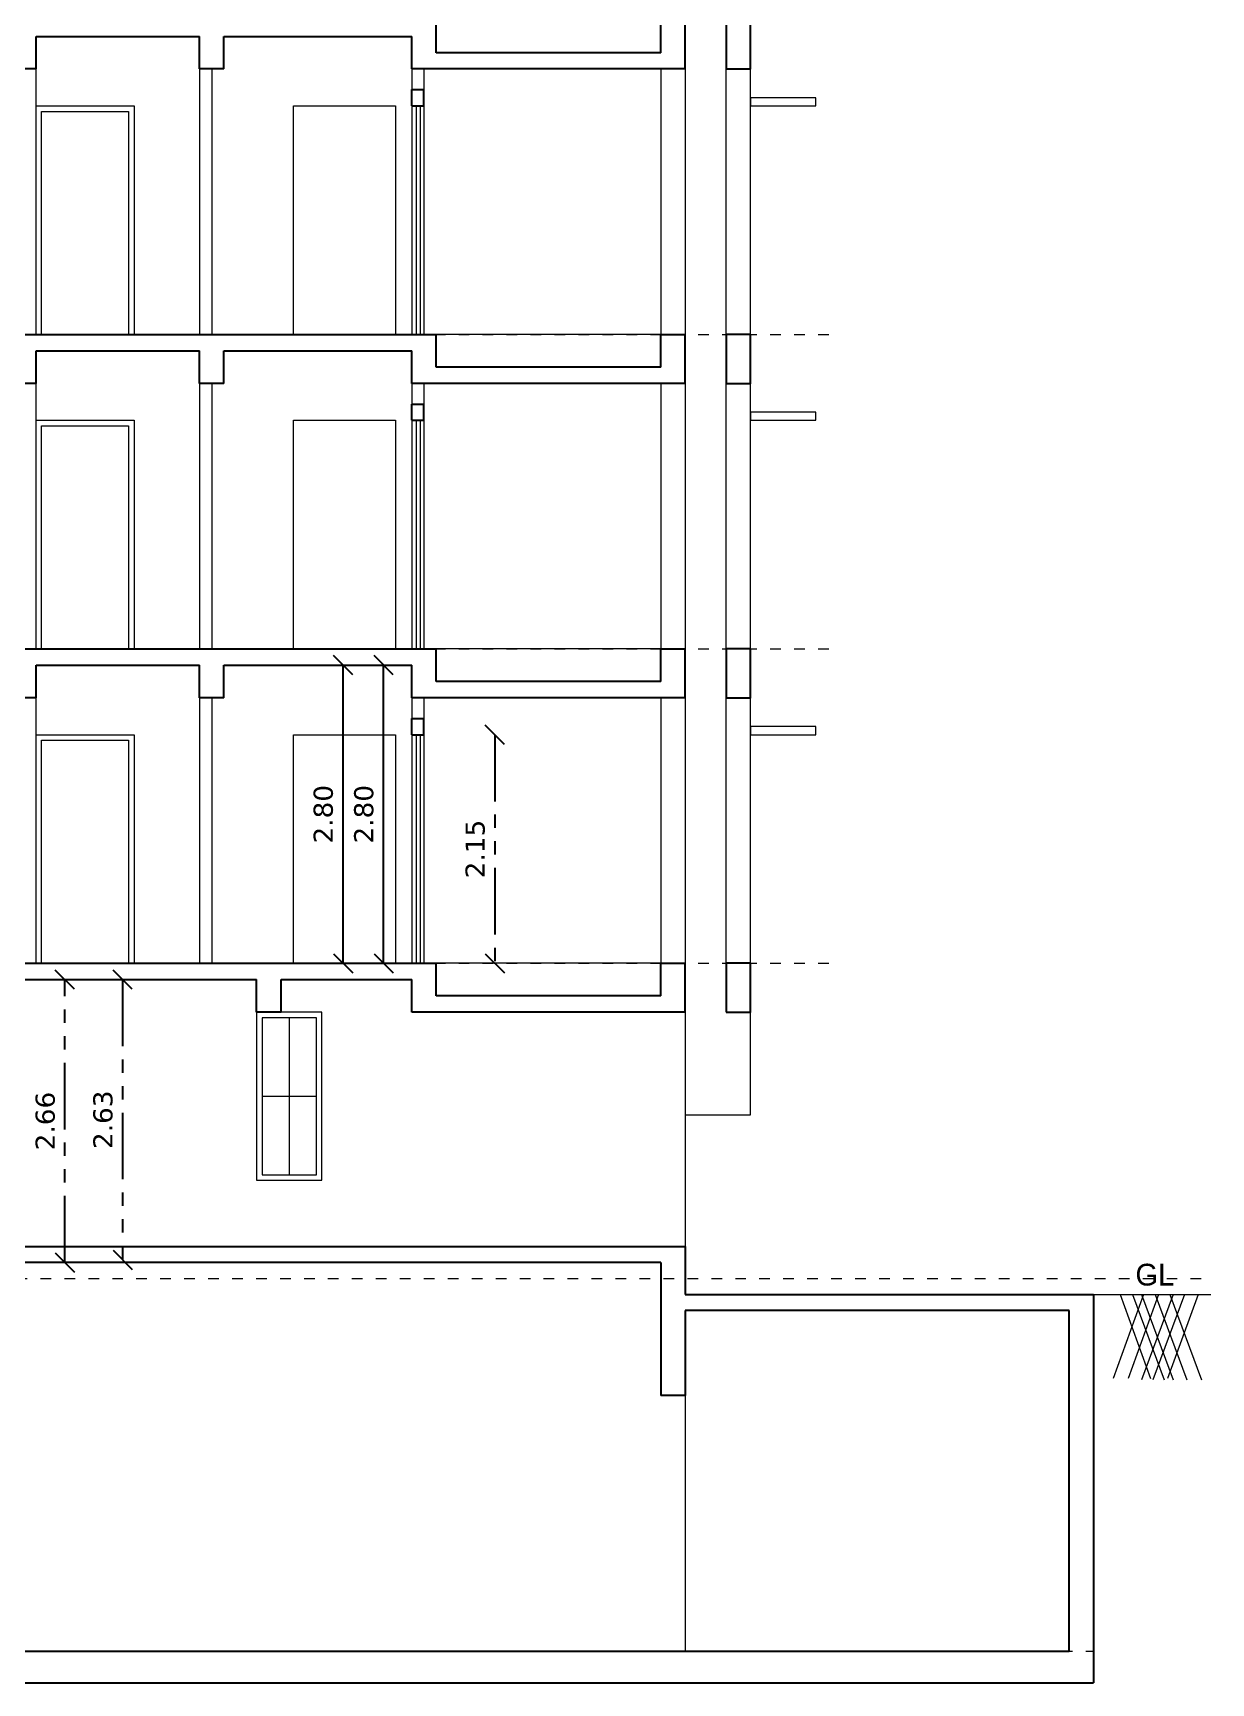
# Model space of a CAD drawing. Header units: metres. Extents: x 609 to 1377, y 679 to 857.
# Drawn here: x 1046.76 to 1057.82, y 680.74 to 696.24 of the extents above; entities that cross this region are included whole.
import ezdxf

# ---------------------------------------------------------------- set-up
doc = ezdxf.new("R2010")
doc.units = ezdxf.units.M
doc.header["$MEASUREMENT"] = 0
doc.header["$PDMODE"] = 2
doc.header["$PDSIZE"] = 50
doc.linetypes.add('DOT2', pattern=[0.125, 0, -0.125])
doc.linetypes.add('PHANTOM2', pattern=[1.25, 0.625, -0.125, 0.125, -0.125, 0.125, -0.125])
doc.layers.get('0').update_dxf_attribs({"lineweight": 0})
doc.layers.get('Defpoints').update_dxf_attribs({"lineweight": 0})
for name, color, linetype, lineweight in [('BLK_1_DRIVERS_TOILET', 165, 'Continuous', 0), ('BLK_1_FLR_1_KITCHEN', 163, 'Continuous', 0), ('BLK_i_WC_DRIVERS_TOILET_HT', 160, 'Continuous', 0), ('DIM', 3, 'Continuous', 0), ('DOOR', 8, 'Continuous', 0), ('wall', 7, 'Continuous', 0)]:
    doc.layers.add(name, color=color, linetype=linetype, lineweight=lineweight)
for name, color, linetype in [('BLK_1_FLR_1_WC_BATH_HT', 223, 'Continuous'), ('COLUMN', 2, 'Continuous'), ('ELECTRICAL_ROOM', 51, 'Continuous')]:
    doc.layers.add(name, color=color, linetype=linetype)
doc.styles.get("Standard").update_dxf_attribs({"font": 'verdana.ttf', "height": 0.18})
doc.styles.add('USA', font='GOTHIC.TTF', dxfattribs={"width": 0.8})
doc.dimstyles.get("Standard").update_dxf_attribs({"dimscale": 0, "dimtxt": 0.18, "dimasz": 0.18, "dimexe": 0.18, "dimexo": 0.0625, "dimgap": 0.09, "dimtad": 1, "dimtoh": 1, "dimzin": 0, "dimdsep": 46, "dimtxsty": 'Standard', "dimblk": 'OBLIQUE', "dimcen": 0.09, "dimse1": 1, "dimse2": 1, "dimadec": 0, "dimazin": 0, "dimtfac": 1, "dimtofl": 0, "dimtmove": 0, "dimatfit": 3, "dimldrblk": 'OBLIQUE', "dimfxl": 1, "dimtolj": 1, "dimtzin": 0, "dimarcsym": 0})

# ---------------------------------------------------------------- blocks, each defined once
blk = doc.blocks.new('_Oblique')
at = {"color": 0, "linetype": 'ByBlock', "lineweight": -2}
blk.add_line((-0.5, -0.5), (0.5, 0.5), dxfattribs=at)
blk = doc.blocks.new('*D146')
at = {"layer": 'BLK_1_FLR_1_WC_BATH_HT', "color": 0, "lineweight": -2}
blk.add_line((1049.668, 687.498), (1049.668, 690.298), dxfattribs=at)
at = {"layer": 'Defpoints', "color": 0}
for p in [(1048.423, 690.298), (1049.668, 690.298), (1048.423, 687.498)]:
    blk.add_point(p, dxfattribs=at)
at = {"layer": 'BLK_1_FLR_1_WC_BATH_HT', "color": 0, "lineweight": -2, "xscale": 0.18, "yscale": 0.18, "zscale": 0.18}
for p, rotation in [((1049.668, 690.298), 90), ((1049.668, 687.498), 270)]:
    blk.add_blockref('_Oblique', p, dxfattribs=dict(at, rotation=rotation))
at = {"layer": 'BLK_1_FLR_1_WC_BATH_HT', "color": 0, "insert": (1049.483, 688.898), "char_height": 0.18, "attachment_point": 5, "rotation": 90}
blk.add_mtext('\\A1;2.80', dxfattribs=at)
blk = doc.blocks.new('*D178')
at = {"layer": 'BLK_1_FLR_1_KITCHEN', "color": 0, "lineweight": -2}
blk.add_line((1050.048, 687.498), (1050.048, 690.298), dxfattribs=at)
at = {"layer": 'Defpoints', "color": 0}
for p in [(1048.866, 690.298), (1050.048, 690.298), (1048.866, 687.498)]:
    blk.add_point(p, dxfattribs=at)
at = {"layer": 'BLK_1_FLR_1_KITCHEN', "color": 0, "lineweight": -2, "xscale": 0.18, "yscale": 0.18, "zscale": 0.18}
for p, rotation in [((1050.048, 690.298), 90), ((1050.048, 687.498), 270)]:
    blk.add_blockref('_Oblique', p, dxfattribs=dict(at, rotation=rotation))
at = {"layer": 'BLK_1_FLR_1_KITCHEN', "color": 0, "insert": (1049.863, 688.898), "char_height": 0.18, "attachment_point": 5, "rotation": 90}
blk.add_mtext('\\A1;2.80', dxfattribs=at)
blk = doc.blocks.new('*D355')
at = {"layer": 'Defpoints', "color": 0}
for p in [(1049.201, 689.644), (1049.201, 687.498), (1051.093, 687.498)]:
    blk.add_point(p, dxfattribs=at)
at = {"layer": 'ELECTRICAL_ROOM', "color": 0, "linetype": 'PHANTOM2', "lineweight": -2}
blk.add_line((1051.093, 689.644), (1051.093, 687.498), dxfattribs=at)
at = {"layer": 'ELECTRICAL_ROOM', "color": 0, "lineweight": -2, "xscale": 0.18, "yscale": 0.18, "zscale": 0.18}
for p, rotation in [((1051.093, 689.644), 90), ((1051.093, 687.498), 270)]:
    blk.add_blockref('_Oblique', p, dxfattribs=dict(at, rotation=rotation))
at = {"layer": 'ELECTRICAL_ROOM', "color": 0, "insert": (1050.909, 688.571), "char_height": 0.18, "attachment_point": 5, "rotation": 90}
blk.add_mtext('\\A1;2.15', dxfattribs=at)
blk = doc.blocks.new('*D357')
at = {"layer": 'BLK_1_DRIVERS_TOILET', "color": 0, "linetype": 'PHANTOM2', "lineweight": -2}
blk.add_line((1047.055, 684.688), (1047.055, 687.344), dxfattribs=at)
at = {"layer": 'Defpoints', "color": 0}
for p in [(1046.556, 687.344), (1047.055, 687.344), (1046.556, 684.688)]:
    blk.add_point(p, dxfattribs=at)
at = {"layer": 'BLK_1_DRIVERS_TOILET', "color": 0, "lineweight": -2, "xscale": 0.18, "yscale": 0.18, "zscale": 0.18}
for p, rotation in [((1047.055, 687.344), 90), ((1047.055, 684.688), 270)]:
    blk.add_blockref('_Oblique', p, dxfattribs=dict(at, rotation=rotation))
at = {"layer": 'BLK_1_DRIVERS_TOILET', "color": 0, "insert": (1046.872, 686.016), "char_height": 0.18, "attachment_point": 5, "rotation": 90}
blk.add_mtext('\\A1;2.66', dxfattribs=at)
blk = doc.blocks.new('*D358')
at = {"layer": 'BLK_i_WC_DRIVERS_TOILET_HT', "color": 0, "linetype": 'PHANTOM2', "lineweight": -2}
blk.add_line((1047.598, 687.344), (1047.598, 684.713), dxfattribs=at)
at = {"layer": 'Defpoints', "color": 0}
for p in [(1048.856, 687.344), (1047.598, 684.713), (1048.856, 684.713)]:
    blk.add_point(p, dxfattribs=at)
at = {"layer": 'BLK_i_WC_DRIVERS_TOILET_HT', "color": 0, "lineweight": -2, "xscale": 0.18, "yscale": 0.18, "zscale": 0.18}
for p, rotation in [((1047.598, 687.344), 90), ((1047.598, 684.713), 270)]:
    blk.add_blockref('_Oblique', p, dxfattribs=dict(at, rotation=rotation))
at = {"layer": 'BLK_i_WC_DRIVERS_TOILET_HT', "color": 0, "insert": (1047.414, 686.028), "char_height": 0.18, "attachment_point": 5, "rotation": 90}
blk.add_mtext('\\A1;2.63', dxfattribs=at)

msp = doc.modelspace()

# ---------------------------------------------------------------- linework, layer by layer
at = {"color": 251, "linetype": 'DOT2'}
for p, q in [((1035.003, 693.404), (1054.265, 693.404)), ((1035.003, 690.451), (1054.265, 690.451)), ((1035.003, 687.498), (1054.265, 687.498)), ((1032.426, 684.538), (1057.817, 684.538)), ((1033.468, 681.038), (1056.714, 681.038))]:
    msp.add_line(p, q, dxfattribs=at)
msp.add_line((1056.714, 684.388), (1057.817, 684.388))
at = {"layer": 'COLUMN', "linetype": 'Continuous'}
for p, q in [((1050.542, 696.051), (1050.542, 696.358)), ((1052.651, 696.051), (1052.651, 696.358)), ((1052.881, 695.898), (1052.881, 696.358)), ((1046.785, 696.204), (1048.319, 696.204)), ((1046.786, 695.898), (1046.786, 696.204)), ((1048.319, 695.898), (1048.319, 696.204)), ((1048.549, 696.204), (1050.312, 696.204)), ((1048.549, 695.898), (1048.549, 696.204)), ((1050.312, 695.898), (1050.312, 696.204)), ((1052.651, 696.051), (1050.542, 696.051)), ((1046.786, 695.898), (1046.556, 695.898)), ((1048.549, 695.898), (1048.319, 695.898)), ((1052.881, 695.898), (1050.312, 695.898)), ((1050.312, 695.704), (1050.427, 695.704)), ((1050.312, 695.551), (1050.312, 695.704)), ((1050.427, 695.551), (1050.427, 695.704)), ((1050.312, 695.551), (1050.427, 695.551)), ((1038.007, 693.404), (1050.542, 693.404)), ((1050.542, 693.098), (1050.542, 693.404)), ((1052.651, 693.404), (1052.881, 693.404)), ((1052.651, 693.098), (1052.651, 693.404)), ((1052.881, 692.944), (1052.881, 693.404)), ((1046.785, 693.251), (1048.319, 693.251)), ((1046.786, 692.944), (1046.786, 693.251)), ((1048.319, 692.944), (1048.319, 693.251)), ((1048.549, 693.251), (1050.312, 693.251)), ((1048.549, 692.944), (1048.549, 693.251)), ((1050.312, 692.944), (1050.312, 693.251)), ((1052.651, 693.098), (1050.542, 693.098)), ((1046.786, 692.944), (1046.556, 692.944)), ((1048.549, 692.944), (1048.319, 692.944)), ((1052.881, 692.944), (1050.312, 692.944)), ((1050.312, 692.751), (1050.427, 692.751)), ((1050.312, 692.598), (1050.312, 692.751)), ((1050.427, 692.598), (1050.427, 692.751)), ((1050.312, 692.598), (1050.427, 692.598)), ((1038.007, 690.451), (1050.542, 690.451)), ((1050.542, 690.144), (1050.542, 690.451)), ((1052.651, 690.451), (1052.881, 690.451)), ((1052.651, 690.144), (1052.651, 690.451)), ((1052.881, 689.991), (1052.881, 690.451)), ((1046.785, 690.298), (1048.319, 690.298)), ((1046.786, 689.991), (1046.786, 690.298)), ((1048.319, 689.991), (1048.319, 690.298)), ((1048.549, 690.298), (1050.312, 690.298)), ((1048.549, 689.991), (1048.549, 690.298)), ((1050.312, 689.991), (1050.312, 690.298)), ((1052.651, 690.144), (1050.542, 690.144)), ((1046.786, 689.991), (1046.556, 689.991)), ((1048.549, 689.991), (1048.319, 689.991)), ((1052.881, 689.991), (1050.312, 689.991)), ((1050.312, 689.798), (1050.427, 689.798)), ((1050.312, 689.644), (1050.312, 689.798)), ((1050.427, 689.644), (1050.427, 689.798)), ((1050.312, 689.644), (1050.427, 689.644)), ((1038.007, 687.498), (1050.542, 687.498)), ((1050.542, 687.191), (1050.542, 687.498)), ((1052.651, 687.498), (1052.881, 687.498)), ((1052.651, 687.191), (1052.651, 687.498)), ((1052.881, 687.038), (1052.881, 687.498)), ((1042.799, 687.344), (1048.856, 687.344)), ((1048.856, 687.038), (1048.856, 687.344)), ((1049.086, 687.344), (1050.312, 687.344)), ((1049.086, 687.038), (1049.086, 687.344)), ((1050.312, 687.038), (1050.312, 687.344)), ((1052.651, 687.191), (1050.542, 687.191)), ((1049.086, 687.038), (1048.856, 687.038)), ((1052.881, 687.038), (1050.312, 687.038)), ((1038.352, 684.838), (1052.881, 684.838)), ((1052.881, 684.838), (1052.881, 684.388)), ((1052.651, 684.688), (1038.582, 684.688)), ((1052.651, 684.688), (1052.651, 683.438)), ((1052.881, 684.388), (1056.714, 684.388)), ((1056.714, 684.388), (1056.714, 680.738)), ((1056.484, 684.238), (1052.881, 684.238)), ((1052.881, 684.238), (1052.881, 683.438)), ((1056.484, 681.038), (1056.484, 684.238)), ((1052.881, 683.438), (1052.651, 683.438)), ((1034.749, 681.038), (1056.484, 681.038)), ((1034.519, 680.738), (1056.714, 680.738))]:
    msp.add_line(p, q, dxfattribs=at)
for points in [[(1053.264, 695.898), (1053.494, 695.898), (1053.494, 696.358), (1053.264, 696.358)], [(1053.264, 692.944), (1053.494, 692.944), (1053.494, 693.404), (1053.264, 693.404)], [(1053.264, 689.991), (1053.494, 689.991), (1053.494, 690.451), (1053.264, 690.451)], [(1053.264, 687.038), (1053.494, 687.038), (1053.494, 687.498), (1053.264, 687.498)]]:
    msp.add_lwpolyline(points, close=True, dxfattribs=at)
at = {"layer": 'DOOR', "linetype": 'Continuous'}
for p, q in [((1050.355, 695.551), (1050.355, 693.404)), ((1050.393, 695.551), (1050.393, 693.404)), ((1052.651, 693.404), (1050.542, 693.404)), ((1050.355, 692.598), (1050.355, 690.451)), ((1050.393, 692.598), (1050.393, 690.451)), ((1052.651, 690.451), (1050.542, 690.451)), ((1050.355, 689.644), (1050.355, 687.498)), ((1050.393, 689.644), (1050.393, 687.498)), ((1052.651, 687.498), (1050.542, 687.498)), ((1049.162, 686.987), (1049.162, 685.512)), ((1048.907, 686.249), (1049.418, 686.249))]:
    msp.add_line(p, q, dxfattribs=at)
at = {"layer": 'DOOR'}
for p, q in [((1057.185, 684.388), (1056.899, 683.597)), ((1056.963, 684.388), (1057.25, 683.597)), ((1057.325, 684.388), (1057.038, 683.597)), ((1057.081, 684.388), (1057.378, 683.586)), ((1057.165, 684.388), (1057.462, 683.586)), ((1057.463, 684.388), (1057.166, 683.586)), ((1057.57, 684.388), (1057.272, 683.586)), ((1057.294, 684.388), (1057.591, 683.586)), ((1057.697, 684.388), (1057.41, 683.597)), ((1057.432, 684.388), (1057.729, 683.586))]:
    msp.add_line(p, q, dxfattribs=at)
at = {"layer": 'DOOR', "linetype": 'Continuous'}
for points in [[(1053.494, 695.551), (1054.107, 695.551), (1054.107, 695.628), (1053.494, 695.628)], [(1053.494, 692.598), (1054.107, 692.598), (1054.107, 692.674), (1053.494, 692.674)], [(1053.494, 689.644), (1054.107, 689.644), (1054.107, 689.721), (1053.494, 689.721)], [(1048.907, 685.512), (1049.418, 685.512), (1049.418, 686.987), (1048.907, 686.987)]]:
    msp.add_lwpolyline(points, close=True, dxfattribs=at)
for points in [[(1046.836, 693.404), (1046.836, 695.5), (1047.654, 695.5), (1047.654, 693.404)], [(1049.201, 693.404), (1049.201, 695.551), (1050.159, 695.551), (1050.159, 693.404)], [(1046.836, 690.451), (1046.836, 692.547), (1047.654, 692.547), (1047.654, 690.451)], [(1046.836, 687.498), (1046.836, 689.593), (1047.654, 689.593), (1047.654, 687.498)]]:
    msp.add_lwpolyline(points, dxfattribs=at)
at = {"layer": 'wall', "color": 1}
for p, q in [((1053.494, 686.074), (1053.494, 711.391)), ((1046.785, 693.404), (1046.786, 695.898)), ((1048.319, 695.898), (1048.319, 693.404)), ((1048.434, 695.898), (1048.434, 693.404)), ((1050.312, 695.898), (1050.312, 695.704)), ((1050.427, 695.898), (1050.427, 695.704)), ((1052.651, 695.898), (1052.651, 693.404)), ((1052.881, 695.898), (1052.881, 693.404)), ((1053.264, 693.404), (1053.264, 695.898)), ((1050.312, 695.551), (1050.312, 693.404)), ((1050.427, 695.551), (1050.427, 693.404)), ((1046.785, 690.451), (1046.786, 692.944)), ((1048.319, 692.944), (1048.319, 690.451)), ((1048.434, 692.944), (1048.434, 690.451)), ((1050.312, 692.944), (1050.312, 692.751)), ((1050.427, 692.944), (1050.427, 692.751)), ((1052.651, 692.944), (1052.651, 690.451)), ((1052.881, 692.944), (1052.881, 690.451)), ((1053.264, 690.451), (1053.264, 692.944)), ((1050.312, 692.598), (1050.312, 690.451)), ((1050.427, 692.598), (1050.427, 690.451)), ((1046.785, 687.498), (1046.786, 689.991)), ((1048.319, 689.991), (1048.319, 687.498)), ((1048.434, 689.991), (1048.434, 687.498)), ((1050.312, 689.991), (1050.312, 689.798)), ((1050.427, 689.991), (1050.427, 689.798)), ((1052.651, 689.991), (1052.651, 687.498)), ((1052.881, 689.991), (1052.881, 687.498)), ((1053.264, 687.498), (1053.264, 689.991)), ((1050.312, 689.644), (1050.312, 687.498)), ((1050.427, 689.644), (1050.427, 687.498)), ((1052.881, 687.038), (1052.881, 684.838)), ((1052.881, 686.074), (1053.494, 686.074)), ((1052.881, 683.438), (1052.881, 681.038))]:
    msp.add_line(p, q, dxfattribs=at)
for points in [[(1046.785, 693.404), (1046.785, 695.551), (1047.705, 695.551), (1047.705, 693.404)], [(1046.785, 690.451), (1046.785, 692.598), (1047.705, 692.598), (1047.705, 690.451)], [(1049.201, 690.451), (1049.201, 692.598), (1050.159, 692.598), (1050.159, 690.451)], [(1046.785, 687.498), (1046.785, 689.644), (1047.705, 689.644), (1047.705, 687.498)], [(1049.201, 687.498), (1049.201, 689.644), (1050.159, 689.644), (1050.159, 687.498)]]:
    msp.add_lwpolyline(points, dxfattribs=at)
msp.add_lwpolyline([(1048.856, 685.461), (1049.469, 685.461), (1049.469, 687.038), (1048.856, 687.038)], close=True, dxfattribs=at)

# ---------------------------------------------------------------- texts
at = {"layer": 'DIM', "style": 'USA'}
msp.add_text('GL', height=0.2044, dxfattribs=at).set_placement((1057.108, 684.471))

# ---------------------------------------------------------------- dimensions: what is measured, and where the dimension line sits
at = {"layer": 'BLK_1_DRIVERS_TOILET'}
dim = msp.add_linear_dim(base=(1047.055, 687.344), p1=(1046.556, 684.688), p2=(1046.556, 687.344), angle=90, dimstyle='Standard', override={"dimscale": 1, "dimfxl": 0, "dimarcsym": 2}, dxfattribs=at)
dim.commit()
dim.dimension.update_dxf_attribs({"geometry": '*D357', "text_midpoint": (1046.872, 686.016)})
at = {"layer": 'BLK_1_FLR_1_KITCHEN', "color": 1}
dim = msp.add_linear_dim(base=(1050.048, 690.298), p1=(1048.866, 687.498), p2=(1048.866, 690.298), angle=90, dimstyle='Standard', override={"dimscale": 1}, dxfattribs=at)
dim.commit()
dim.dimension.update_dxf_attribs({"geometry": '*D178', "text_midpoint": (1049.863, 688.898)})
at = {"layer": 'BLK_1_FLR_1_WC_BATH_HT'}
dim = msp.add_linear_dim(base=(1049.668, 690.298), p1=(1048.423, 687.498), p2=(1048.423, 690.298), angle=90, dimstyle='Standard', override={"dimscale": 1}, dxfattribs=at)
dim.commit()
dim.dimension.update_dxf_attribs({"geometry": '*D146', "text_midpoint": (1049.483, 688.898)})
at = {"layer": 'BLK_i_WC_DRIVERS_TOILET_HT'}
dim = msp.add_linear_dim(base=(1047.598, 684.713), p1=(1048.856, 687.344), p2=(1048.856, 684.713), angle=90, dimstyle='Standard', override={"dimscale": 1, "dimfxl": 0, "dimarcsym": 2}, dxfattribs=at)
dim.commit()
dim.dimension.update_dxf_attribs({"geometry": '*D358', "text_midpoint": (1047.414, 686.028)})
at = {"layer": 'ELECTRICAL_ROOM'}
dim = msp.add_linear_dim(base=(1051.093, 687.498), p1=(1049.201, 689.644), p2=(1049.201, 687.498), angle=90, dimstyle='Standard', override={"dimscale": 1, "dimfxl": 0, "dimarcsym": 2}, dxfattribs=at)
dim.commit()
dim.dimension.update_dxf_attribs({"geometry": '*D355', "text_midpoint": (1050.909, 688.571)})

doc.saveas('drawing.dxf')
